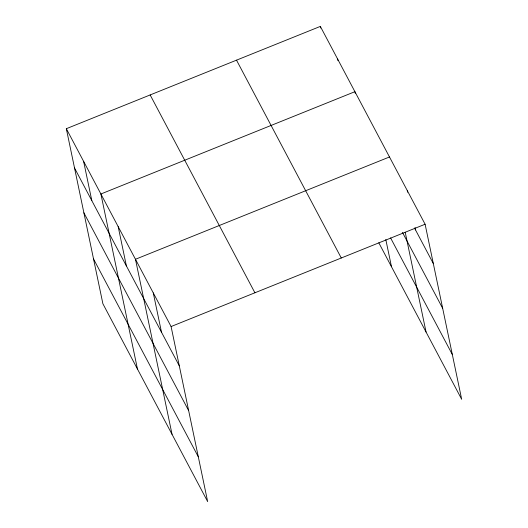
<?xml version="1.0" encoding="UTF-8"?>
<svg xmlns="http://www.w3.org/2000/svg" width="528" height="528" viewBox="0 0 528 528"><rect width="100%" height="100%" fill="white"/><g stroke="black" fill="none" stroke-linecap="round" stroke-linejoin="round"><path stroke-width="0.79" d="M66.323 128.707L171.085 326.542L207.662 501.6L102.894 303.765L66.323 128.707L320.338 26.4L425.106 224.235L461.677 399.293L378.807 242.807M389.486 156.974L135.465 259.274L172.042 434.333M171.085 326.542L425.106 224.235M414.751 228.479L433.316 263.545M402.448 232.373L442.675 308.339M390.575 237.904L452.318 354.499M236.511 60.159L341.279 258.001M150.15 94.941L254.912 292.783M74.534 168.01L179.302 365.845M83.893 212.81L188.661 410.645M93.535 258.964L198.304 456.799M407.299 190.608L407.629 192.212M415.008 227.502L415.51 229.911M405.22 232.274L426.056 332.033M355.245 93.291L354.915 91.687L100.894 193.987L137.465 369.052M385.803 239.547L391.486 266.746M337.63 59.044L337.96 60.647M320.338 26.4L320.674 28.004M153.278 292.908L161.489 332.211M118.18 226.631L126.39 265.94M83.609 161.344L91.819 200.653"/></g></svg>
